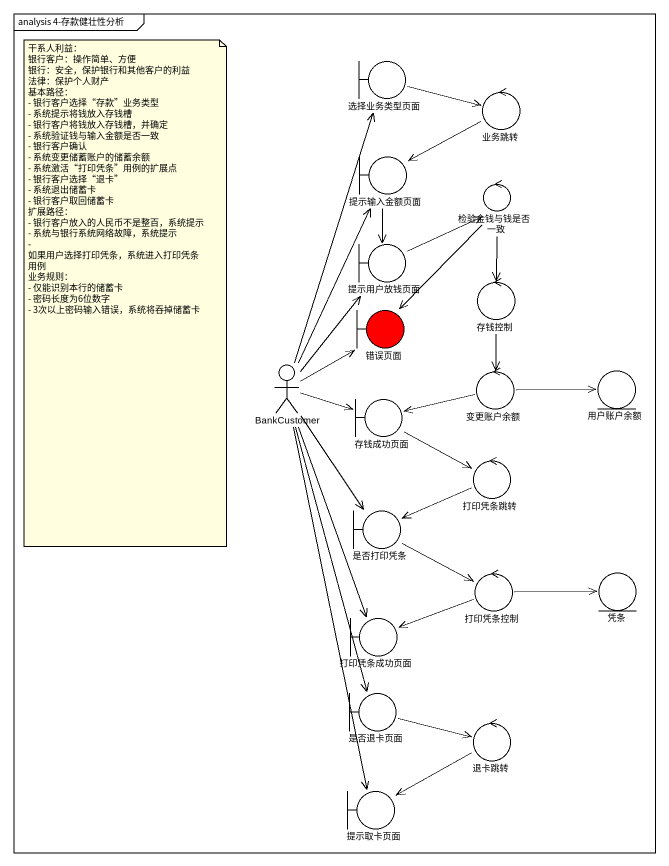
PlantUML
@startuml
mainframe analysis 4-存款健壮性分析
boundary 选择业务类型页面
control 业务跳转
boundary 提示输入金额页面
control 检验金钱与钱是否一致
boundary 提示用户放钱页面
control 存钱控制
boundary 错误页面 #FF0000
actor BankCustomer
boundary 存钱成功页面
control 变更账户余额
entity 用户账户余额
control 打印凭条跳转
boundary 是否打印凭条
control 打印凭条控制
entity 凭条
boundary 打印凭条成功页面
boundary 是否退卡页面
control 退卡跳转
boundary 提示取卡页面
选择业务类型页面 -right-> 业务跳转
业务跳转 -left-> 提示输入金额页面
提示输入金额页面 --> 提示用户放钱页面
检验金钱与钱是否一致 --> 存钱控制
检验金钱与钱是否一致 --> 错误页面
提示用户放钱页面 -right-> 检验金钱与钱是否一致
存钱控制 --> 变更账户余额
BankCustomer -up-> 选择业务类型页面
BankCustomer -up-> 提示输入金额页面
BankCustomer -up-> 提示用户放钱页面
BankCustomer -up-> 错误页面
BankCustomer -right-> 存钱成功页面
BankCustomer --> 是否打印凭条
BankCustomer --> 打印凭条成功页面
BankCustomer --> 是否退卡页面
BankCustomer --> 提示取卡页面
存钱成功页面 -right-> 打印凭条跳转
变更账户余额 -left-> 存钱成功页面
变更账户余额 -right-> 用户账户余额
打印凭条跳转 -left-> 是否打印凭条
是否打印凭条 -right-> 打印凭条控制
打印凭条控制 -right-> 凭条
打印凭条控制 -left-> 打印凭条成功页面
是否退卡页面 -right-> 退卡跳转
退卡跳转 -left-> 提示取卡页面
note as N1
  干系人利益：
  银行客户：操作简单、方便
  银行：安全，保护银行和其他客户的利益
  法律：保护个人财产
  基本路径：
  - 银行客户选择“存款”业务类型
  - 系统提示将钱放入存钱槽
  - 银行客户将钱放入存钱槽，并确定
  - 系统验证钱与输入金额是否一致
  - 银行客户确认
  - 系统变更储蓄账户的储蓄余额
  - 系统激活“打印凭条”用例的扩展点
  - 银行客户选择“退卡”
  - 系统退出储蓄卡
  - 银行客户取回储蓄卡
  扩展路径：
  - 银行客户放入的人民币不是整百，系统提示
  - 系统与银行系统网络故障，系统提示
  - 如果用户选择打印凭条，系统进入打印凭条用例
  业务规则：
  - 仅能识别本行的储蓄卡
  - 密码长度为6位数字
  - 3次以上密码输入错误，系统将吞掉储蓄卡
end note
@enduml
